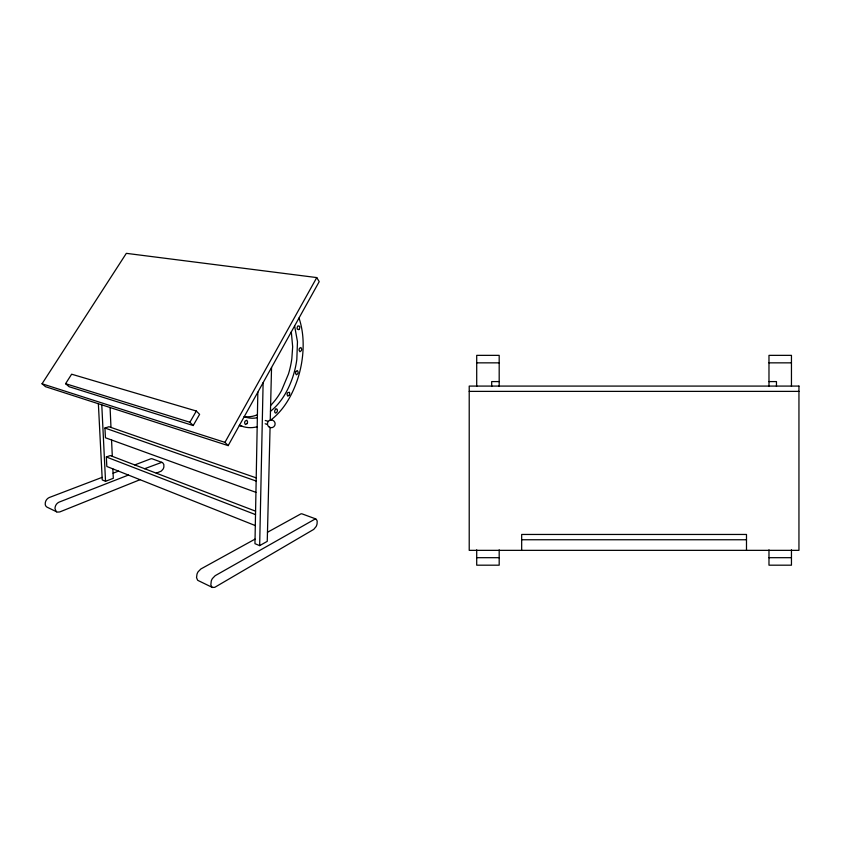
<?xml version="1.0" encoding="UTF-8"?>
<svg xmlns="http://www.w3.org/2000/svg" width="841" height="841" viewBox="0 0 841 841"><rect width="100%" height="100%" fill="white"/><g stroke="black" fill="none" stroke-linecap="round" stroke-linejoin="round"><path stroke-width="1.26" d="M257.84 392.169L254.96 543.675L259.659 545.63L267.249 541.352L270.066 427.501M259.659 545.63L263.117 382.676M270.245 420.143L271.548 367.485M228.163 445.625L319.212 281.63L316.763 277.583L126.329 253.341L42.05 383.78L45.561 386.702L228.163 445.625L224.957 442.355L42.05 383.78M224.957 442.355L316.763 277.583M193.199 425.535L199.601 414.371L196.342 411.028L71.632 374.203L65.587 383.696L69.109 386.723L193.199 425.535L189.877 422.245L65.587 383.696M189.877 422.245L196.342 411.028M270.466 411.302C281.441 402.671 288.431 389.919 292.826 376.894A97.293 97.293 0 0 0 296.82 359.538L297.472 341.719L294.613 325.94M270.823 420.027C284.184 409.819 292.584 394.387 297.777 378.692A113.672 113.672 0 0 0 301.583 363.207C304.074 348.237 303.906 332.521 299.007 318.035M255.044 539.123L200.894 568.958L198.119 571.764A11.091 11.091 0 0 0 196.983 574.203L196.542 577.641L197.603 580.164A2.302 2.302 0 0 0 198.161 580.542L212.405 587.46L214.781 587.323L313.735 529.388L316.121 526.54A11.007 11.007 0 0 0 317.057 523.869L317.194 521.084L316.227 519.149A1.493 1.493 0 0 0 315.396 518.865L215.18 575.686L212.405 578.555A11.564 11.564 0 0 0 211.259 581.036L210.849 584.968L212.069 587.26M267.47 532.279L300.426 514.124A2.008 2.008 0 0 1 302.098 513.893L315.428 518.792M140.037 479.696L59.753 511.938L57.304 512.106A2.954 2.954 0 0 1 56.221 511.496L55.012 508.794A6.98 6.98 0 0 1 59.059 502.14L128.41 475.07M156.279 473.168L161.283 471.097L163.049 469.152A7.106 7.106 0 0 0 163.879 466.902L163.827 464.474L162.639 462.697A2.166 2.166 0 0 0 161.714 462.371L144.652 468.721M98.376 403.743L102.245 479.938L105.535 481.315L113.304 478.298L112.873 468.889M102.108 477.373L49.251 497.525A6.823 6.823 0 0 0 45.225 504.074A3.637 3.637 0 0 0 47.117 507.197L56.547 511.77M113.072 473.199L118.507 471.128M134.749 464.936L150.539 458.913A2.523 2.523 0 0 1 152.326 458.86L161.735 462.319M255.307 525.583L106.818 466.471L106.355 456.978L110.287 455.57L255.58 511.17M255.937 492.342L105.43 437.762L104.957 428.027L108.941 426.723L256.211 477.867M476.71 362.849L499.186 362.849M768.979 362.849L791.455 362.849M499.186 381.583L491.691 381.583L491.691 386.471M768.979 381.583L776.464 381.583L776.464 386.471M469.215 391.38L798.95 391.38M521.672 539.754L746.493 539.754M476.71 557.688L499.186 557.688M768.979 557.688L791.455 557.688M265.251 420.468L268.342 421.352M265.178 423.769L267.459 424.421M239.349 425.514L242.229 426.366M104.957 428.027L256.148 481.031M106.355 456.978L255.517 514.608M291.312 331.88L292.668 346.776L291.838 358.655A96.063 96.063 0 0 1 288.452 374.014L281.588 390.434A67.48 67.48 0 0 1 270.613 405.488M101.772 404.836L105.535 481.315M110.076 407.517L110.98 427.438M111.559 439.98L112.305 456.337M791.455 386.387L791.455 355.354L768.979 355.354L768.979 386.471M791.455 549.846L791.455 565.184L768.979 565.184L768.979 549.846M746.493 550.35L746.493 534.456L521.672 534.456L521.672 550.35M499.186 386.471L499.186 355.354L476.71 355.354L476.71 386.387M499.186 549.846L499.186 565.184L476.71 565.184L476.71 549.846M257.188 426.776A25.976 25.976 0 0 1 239.485 425.252M257.357 417.693A22.171 22.171 0 0 1 244.247 416.673M257.42 414.739A24.788 24.788 0 0 1 244.279 416.6M299.501 348.384L299.407 348.573A3.711 3.711 0 0 0 299.06 350.182L299.932 351.748L301.32 350.634A3.711 3.711 0 0 0 301.656 349.026L300.91 347.491L299.501 348.384M296.053 371.375L295.948 371.543A3.648 3.648 0 0 0 295.538 373.299L296.379 374.813L297.703 373.825A3.648 3.648 0 0 0 298.124 372.079L297.399 370.597L296.053 371.375M289.262 395.186L287.79 396.153L287.065 394.534A3.595 3.595 0 0 1 287.58 392.768L289.357 392.253A2.996 2.996 0 0 1 289.262 395.186M247.023 423.654L245.383 424.547L244.615 422.897A3.627 3.627 0 0 1 245.173 421.078L246.812 420.195L247.569 421.835A3.627 3.627 0 0 1 247.023 423.654M275.606 409.178L275.564 409.231A3.427 3.427 0 0 0 274.755 412.237L275.459 413.078L276.5 412.689A3.427 3.427 0 0 0 277.309 409.693L276.668 408.863L275.606 409.178M298.87 329.598L297.293 329.22A2.166 2.166 0 0 1 297.157 328.705A3.459 3.459 0 0 1 298.008 325.866L299.585 326.266A2.176 2.176 0 0 1 299.711 326.781A3.459 3.459 0 0 1 298.87 329.598M798.95 386.082L469.215 386.082L469.215 550.35L798.95 550.35L798.95 386.082M269.33 427.165A3.848 3.848 0 0 0 275.133 423.885A3.848 3.848 0 0 0 269.393 420.489A3.848 3.848 0 0 0 269.33 427.165"/></g></svg>
